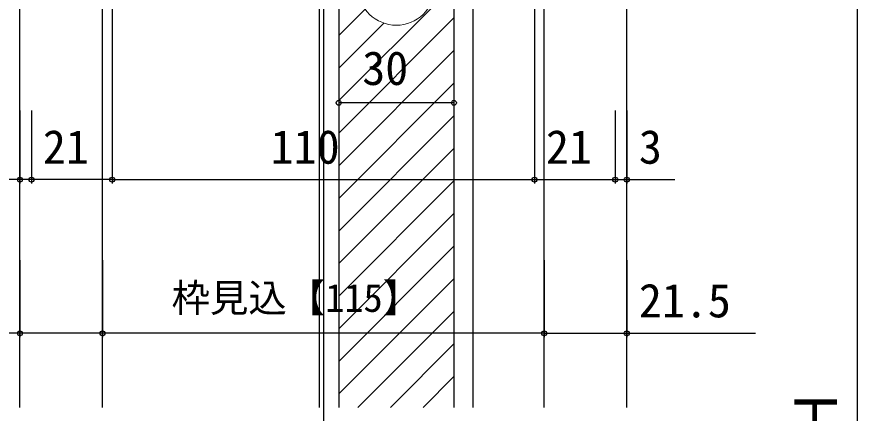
# Model space of a CAD drawing. Units: millimetres, scale not verified. Extents: x -525 to 525, y -783 to 779.
# Drawn here: x -391.3 to -172.5, y 332.3 to 435.5 of the extents above; entities that cross this region are included whole.
import ezdxf
from ezdxf.enums import TextEntityAlignment as Align

# ---------------------------------------------------------------- set-up
doc = ezdxf.new("R2010")
doc.units = ezdxf.units.MM
doc.header["$LTSCALE"] = 4
doc.layers.add('0-5_YKK_12', color=2, linetype='Continuous')
doc.layers.add('0-8_YKK_D', color=6, linetype='Continuous')
doc.layers.add('0-6_YKK_13', color=4, linetype='Continuous', lineweight=18)
doc.styles.add('ＭＳ ゴシック', font='')
doc.styles.get('ＭＳ ゴシック').set_extended_font_data('MS Gothic')

msp = doc.modelspace()

# ---------------------------------------------------------------- linework, layer by layer
at = {"layer": '0-5_YKK_12'}
for p, q in [((-311.503, 546.266), (-311.503, 148.766)), ((-390.502, 333.766), (-390.502, 510.266)), ((-232.505, 333.766), (-232.505, 510.266)), ((-369.003, 333.766), (-369.003, 486.266)), ((-254.003, 333.766), (-254.003, 486.266)), ((-307.503, 477.766), (-307.503, 333.766)), ((-277.503, 477.766), (-277.503, 333.766)), ((-312.503, 333.766), (-312.503, 474.966)), ((-272.503, 333.766), (-272.503, 474.966)), ((-307.503, 413.633), (-277.503, 443.633)), ((-307.503, 430.604), (-300.647, 437.46)), ((-307.503, 405.148), (-277.503, 435.148)), ((-307.503, 422.118), (-295.797, 433.824)), ((-307.503, 396.662), (-277.503, 426.662)), ((-307.503, 388.177), (-277.503, 418.177)), ((-307.503, 379.692), (-277.503, 409.692)), ((-307.503, 371.207), (-277.503, 401.207)), ((-307.503, 362.721), (-277.503, 392.721)), ((-307.503, 354.236), (-277.503, 384.236)), ((-307.503, 345.751), (-277.503, 375.751)), ((-307.503, 337.265), (-277.503, 367.265)), ((-302.517, 333.766), (-277.503, 358.78)), ((-294.032, 333.766), (-277.503, 350.295)), ((-285.547, 333.766), (-277.503, 341.81))]:
    msp.add_line(p, q, dxfattribs=at)
at = {"layer": '0-6_YKK_13'}
msp.add_arc((-292.503, 443.271), 10.005, 181.79037, 358.25523, dxfattribs=at)
at = {"layer": '0-8_YKK_D'}
for p, q in [((-172.505, 488.266), (-172.505, 176.266)), ((-366.503, 475.766), (-366.503, 392.067)), ((-256.503, 475.766), (-256.503, 392.067)), ((-277.503, 413.067), (-307.503, 413.067)), ((-390.502, 411.067), (-390.502, 392.067)), ((-387.5, 411.067), (-387.5, 392.067)), ((-387.5, 411.067), (-387.5, 392.067)), ((-366.503, 411.067), (-366.503, 392.067)), ((-256.503, 411.067), (-256.503, 392.067)), ((-235.507, 411.067), (-235.507, 392.067)), ((-235.507, 411.067), (-235.507, 392.067)), ((-232.505, 411.067), (-232.505, 392.067)), ((-366.503, 393.067), (-387.5, 393.067)), ((-366.503, 393.067), (-256.503, 393.067)), ((-256.503, 393.067), (-235.507, 393.067)), ((-390.502, 372.067), (-390.502, 352.067)), ((-369.003, 372.067), (-369.003, 352.067)), ((-369.003, 372.067), (-369.003, 352.067)), ((-254.003, 372.067), (-254.003, 352.067)), ((-254.003, 372.067), (-254.003, 352.067)), ((-232.505, 372.067), (-232.505, 352.067)), ((-254.003, 353.067), (-369.003, 353.067))]:
    msp.add_line(p, q, dxfattribs=at)
for points in [[(-387.5, 393.067), (-390.502, 393.067), (-403.007, 393.067)], [(-235.507, 393.067), (-232.505, 393.067), (-220, 393.067)], [(-369.003, 353.067), (-390.502, 353.067), (-424.007, 353.067)], [(-254.003, 353.067), (-232.505, 353.067), (-199, 353.067)]]:
    msp.add_lwpolyline(points, dxfattribs=at)
for centre in [(-307.503, 413.067), (-277.503, 413.067), (-390.502, 393.067), (-387.5, 393.067), (-387.5, 393.067), (-366.503, 393.067), (-366.503, 393.067), (-256.503, 393.067), (-256.503, 393.067), (-235.507, 393.067), (-235.507, 393.067), (-232.505, 393.067), (-390.502, 353.067), (-369.003, 353.067), (-369.003, 353.067), (-254.003, 353.067), (-254.003, 353.067), (-232.505, 353.067)]:
    msp.add_circle(centre, 0.637, dxfattribs=at)

# ---------------------------------------------------------------- texts
at = {"layer": '0-8_YKK_D', "style": 'ＭＳ ゴシック'}
for s, height, p in [('30', 8.798, (-301.367, 415.067)), ('21', 8.798, (-384.536, 394.567)), ('110', 8.798, (-325.208, 394.567)), ('21', 8.798, (-253.539, 394.567)), ('3', 8.798, (-229.341, 394.567)), ('枠見込【115】', 7.331, (-351.02, 356.43)), ('21.5', 8.798, (-229.341, 354.567))]:
    msp.add_text(s, height=height, dxfattribs=at).set_placement(p, align=Align.BOTTOM_LEFT)
msp.add_text('Ｈ', height=11, rotation=90, dxfattribs=at).set_placement((-174.505, 323.914), align=Align.BOTTOM_LEFT)

doc.saveas('drawing.dxf')
